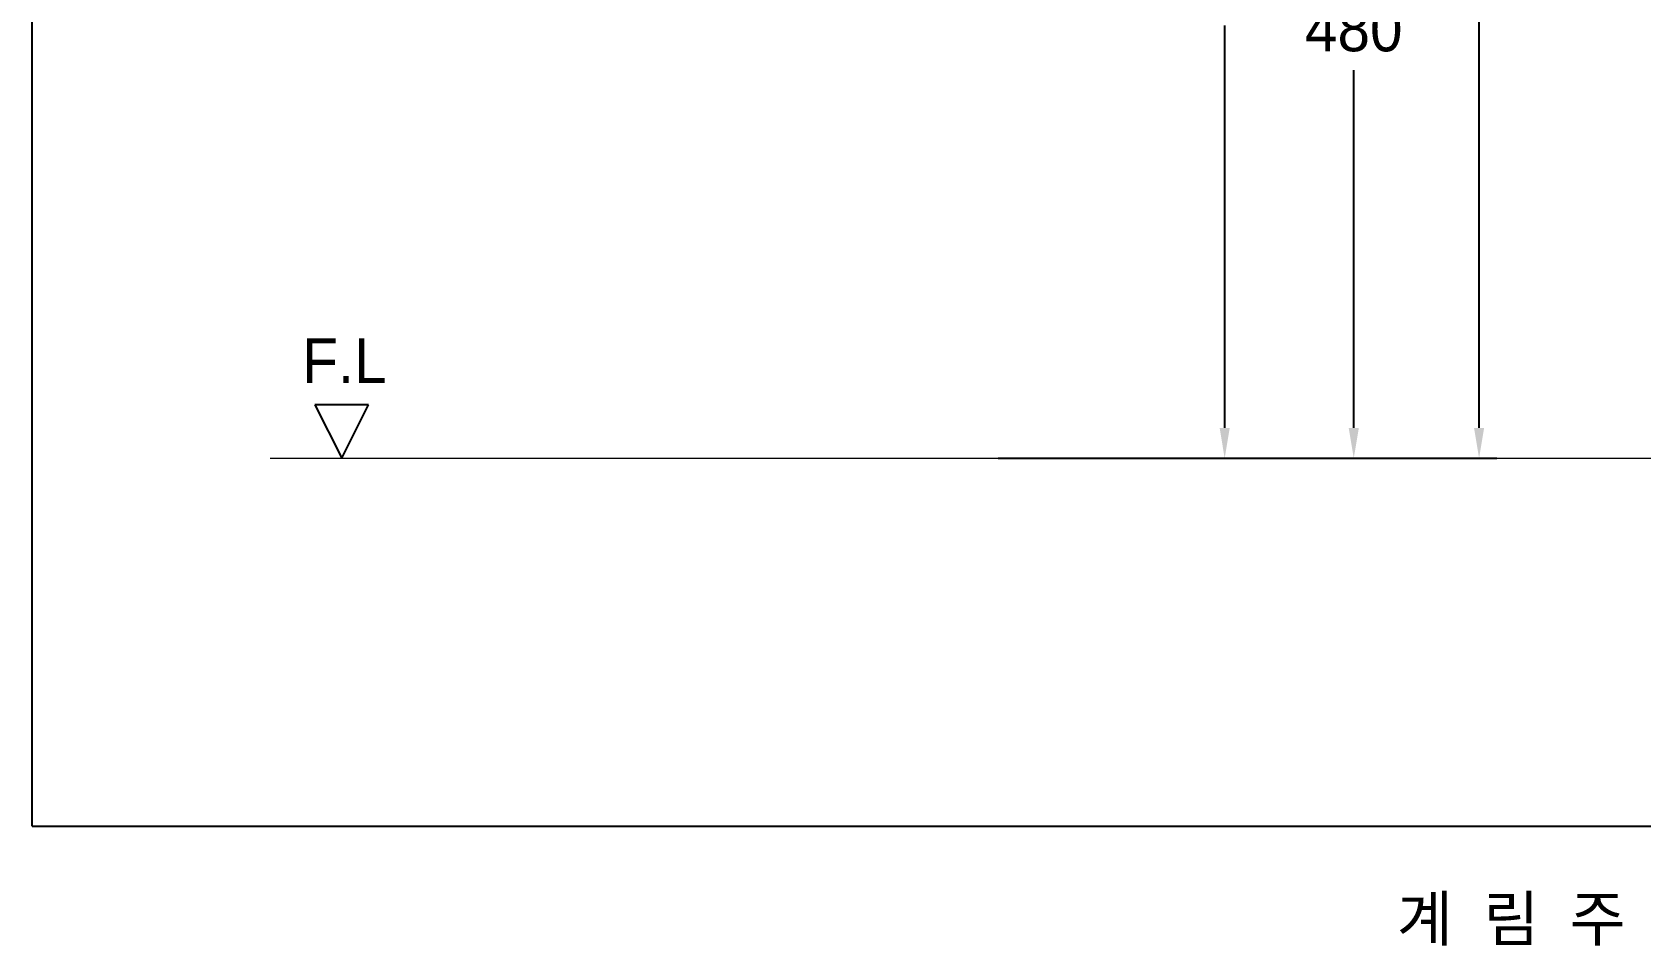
# Model space of a CAD drawing. Header units: millimetres. Extents: x 0 to 1800, y -67 to 2530.
# Drawn here: x 0 to 900, y -67 to 444 of the extents above; entities that cross this region are included whole.
import ezdxf
from ezdxf.enums import TextEntityAlignment as Align

# ---------------------------------------------------------------- set-up
doc = ezdxf.new("R2010")
doc.units = ezdxf.units.MM
doc.layers.get('Defpoints').update_dxf_attribs({"color": 1})
for name, color, linetype in [('TEXT', 7, 'Continuous'), ('도각라인', 7, 'Continuous'), ('외형선', 3, 'Continuous')]:
    doc.layers.add(name, color=color, linetype=linetype)
doc.styles.add('____', font='')
doc.styles.add('맑은고딕_통일', font='malgun.ttf', dxfattribs={"height": 25})
doc.styles.add('타이틀', font='H2GTRM.TTF', dxfattribs={"height": 25})
doc.styles.get('____').set_extended_font_data('굴림')
doc.dimstyles.new('MSADIM', dxfattribs={"dimtxt": 33, "dimasz": 17, "dimexe": 10, "dimexo": 7.5, "dimgap": 10, "dimtad": 0, "dimtih": 1, "dimtoh": 1, "dimdec": 0, "dimzin": 1, "dimdsep": 46, "dimtxsty": '____', "dimcen": 11.25, "dimadec": 0, "dimazin": 0, "dimtfac": 1, "dimtdec": 0, "dimtix": 1, "dimtmove": 0, "dimatfit": 3, "dimfxl": 0, "dimtolj": 1, "dimtzin": 1, "dimarcsym": 0})

# ---------------------------------------------------------------- blocks, each defined once
blk = doc.blocks.new('*D14')
at = {"color": 0, "lineweight": -2}
for p, q in [((615.73, 1005.84), (819.51, 1005.84)), ((809.51, 988.84), (809.51, 628.65)), ((809.51, 222.84), (809.51, 583.02)), ((645.69, 205.84), (819.51, 205.84))]:
    blk.add_line(p, q, dxfattribs=at)
at = {"color": 0}
for points in [[(806.68, 988.84), (812.34, 988.84), (809.51, 1005.84)], [(806.68, 222.84), (812.34, 222.84), (809.51, 205.84)]]:
    blk.add_solid(points, dxfattribs=at)
at = {"layer": 'Defpoints', "color": 0}
for p in [(608.23, 1005.84), (809.51, 1005.84), (638.19, 205.84)]:
    blk.add_point(p, dxfattribs=at)
at = {"color": 0, "insert": (809.51, 605.84), "char_height": 25, "attachment_point": 5, "style": '____'}
blk.add_mtext('\\A1;800', dxfattribs=at)
blk = doc.blocks.new('*D12')
at = {"color": 0, "lineweight": -2}
for p, q in [((469.98, 685.84), (749.39, 685.84)), ((739.39, 668.84), (739.39, 468.67)), ((739.39, 222.84), (739.39, 423)), ((616.35, 205.84), (749.39, 205.84))]:
    blk.add_line(p, q, dxfattribs=at)
at = {"color": 0}
for points in [[(736.56, 668.84), (742.23, 668.84), (739.39, 685.84)], [(736.56, 222.84), (742.23, 222.84), (739.39, 205.84)]]:
    blk.add_solid(points, dxfattribs=at)
at = {"layer": 'Defpoints', "color": 0}
for p in [(462.48, 685.84), (608.85, 205.84), (739.39, 205.84)]:
    blk.add_point(p, dxfattribs=at)
at = {"color": 0, "insert": (739.39, 445.84), "char_height": 25, "attachment_point": 5, "style": '____'}
blk.add_mtext('\\A1;480', dxfattribs=at)
blk = doc.blocks.new('*D13')
at = {"color": 0, "lineweight": -2}
for p, q in [((529.6, 735.84), (677.18, 735.84)), ((667.18, 718.84), (667.18, 493.65)), ((667.18, 222.84), (667.18, 448.02)), ((540.52, 205.84), (677.18, 205.84))]:
    blk.add_line(p, q, dxfattribs=at)
at = {"color": 0}
for points in [[(664.35, 718.84), (670.01, 718.84), (667.18, 735.84)], [(664.35, 222.84), (670.01, 222.84), (667.18, 205.84)]]:
    blk.add_solid(points, dxfattribs=at)
at = {"layer": 'Defpoints', "color": 0}
for p in [(522.1, 735.84), (533.02, 205.84), (667.18, 205.84)]:
    blk.add_point(p, dxfattribs=at)
at = {"color": 0, "insert": (667.18, 470.84), "char_height": 25, "attachment_point": 5, "style": '____'}
blk.add_mtext('\\A1;530', dxfattribs=at)

msp = doc.modelspace()

# ---------------------------------------------------------------- linework, layer by layer
at = {"layer": '도각라인'}
for q in [(0, 2530), (1800, 0)]:
    msp.add_line((0, 0), q, dxfattribs=at)
at = {"layer": '외형선', "linetype": 'Continuous'}
for p, q in [((188.23, 235.84), (158.23, 235.84)), ((158.23, 235.84), (173.23, 205.84)), ((173.23, 205.84), (188.23, 235.84))]:
    msp.add_line(p, q, dxfattribs=at)
at = {"layer": '외형선', "lineweight": 18}
msp.add_line((133.23, 205.84), (1585.1, 205.84), dxfattribs=at)

# ---------------------------------------------------------------- texts
at = {"layer": 'TEXT', "style": '타이틀'}
msp.add_text('F.L', height=25, dxfattribs=at).set_placement((174.69, 260.49), align=Align.MIDDLE)
at = {"layer": 'TEXT', "style": '맑은고딕_통일'}
msp.add_text('계  림  주  식  회  사', height=25, dxfattribs=at).set_placement((900, -51.73), align=Align.MIDDLE_CENTER)

# ---------------------------------------------------------------- dimensions: what is measured, and where the dimension line sits
for base, p1, p2, picture, middle in [((809.51, 1005.84), (638.19, 205.84), (608.23, 1005.84), '*D14', (809.51, 605.84)), ((667.18, 205.84), (522.1, 735.84), (533.02, 205.84), '*D13', (667.18, 470.84)), ((739.39, 205.84), (462.48, 685.84), (608.85, 205.84), '*D12', (739.39, 445.84))]:
    dim = msp.add_linear_dim(base=base, p1=p1, p2=p2, angle=90, dimstyle='MSADIM', override={"dimtxt": 25, "dimtofl": 0})
    dim.commit()
    dim.dimension.update_dxf_attribs({"geometry": picture, "text_midpoint": middle})

doc.saveas('drawing.dxf')
